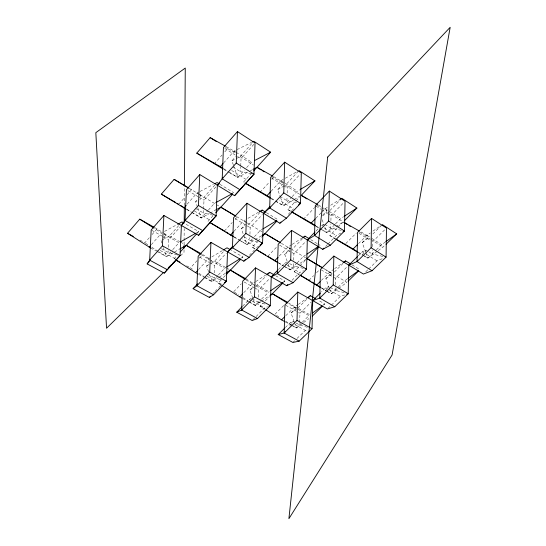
<?xml version="1.0" encoding="UTF-8"?>
<svg xmlns="http://www.w3.org/2000/svg" width="546" height="546" viewBox="0 0 546 546"><rect width="100%" height="100%" fill="white"/><g stroke="black" fill="none" stroke-linecap="round" stroke-linejoin="round"><path stroke-width="0.41" stroke-dasharray="2.73 2.05" d="M184.036 249.795L184.022 252.341L180.992 255.31M184.07 244.704L184.091 241.305M184.098 240.452L184.179 228.562M184.336 205.637L184.459 186.95M382.828 256.415L372.283 254.02L372.352 249.959M372.399 246.71L372.481 241.837L385.892 228.644M341.23 230.323L330.753 228.085L330.849 223.928M330.924 220.604L331.033 215.622L343.884 202.457M344.137 292.656L335.142 290.288L335.196 287.892M335.264 284.691L335.401 278.303L347.563 266.339M303.303 268.352L293.571 265.895L293.639 263.445M293.728 260.176L293.912 253.644L306.135 241.12M307.371 327.32L299.604 324.979L299.652 323.3M299.672 322.454L299.925 313.199L310.981 302.32M296.492 202.6L286.909 200.703L287.032 196.451M287.135 193.045L287.278 187.947L300.191 174.14M264.953 304.054L258.033 302.034L258.087 300.43M258.197 297.215L258.435 289.987L270.072 278.064M257.76 242.103L249.734 240.179L249.822 237.674M249.938 234.33L250.17 227.648L262.387 214.578M251.453 173.717L240.554 171.751L240.731 166.851M240.759 166.039L241.032 158.688L255.043 142.984M220.734 279.689L214.257 277.866L214.319 276.221M214.455 272.932L214.749 265.54L226.365 253.119M212.947 215.165L203.446 213.029L203.583 209.821M203.617 209.016L203.992 200.198L216.23 186.486M177.027 254.784L168.086 252.375L168.161 250.696M168.325 247.331L168.68 239.769L180.303 226.74M362.018 255.187L366.004 250.095L368.1 251.406M325.327 291.059L328.856 286.595L325.744 287.803L321.601 291.878M289.755 325.982L293.311 321.505L295.413 322.666M322.529 225.867L323.594 224.583M149.276 237.742L144.833 242.793L139.79 240.015M152.054 234.582L157.05 228.904L163.425 232.91M178.706 204.286L184.828 197.324M187.053 194.792L191.503 189.735L189.325 188.438M214.196 163.936L222.017 155.037M224.815 151.856L227.614 148.676L235.503 153.098M151.317 244.69L161.671 232.985L154.593 228.528M187.176 204.143L197.031 193.004L199.256 191.844M223.655 162.899L234.138 151.051L251.542 142.41M163.636 237.647L166.257 234.698L164.134 233.36M197.495 207.091L195.611 201.645L197.816 199.167M200.013 196.69L201.112 195.454L198.389 193.816L201.112 195.454M233.347 164.953L231.886 160.804L235.558 156.668M162.428 239.824L169.519 235.913L179.136 225.116M214.776 185.108L204.013 197.188L199.809 199.42M231.886 160.804L240.151 156.62L252.716 142.506M157.064 251.508L166.441 256.654L172.147 250.314M172.713 249.679L178.992 242.704L163.834 234.2M191.851 212.496L201.256 217.977L207.828 210.667M208.381 210.06L214.407 203.365L215.902 202.552M229.654 172.795L237.749 177.436L244.376 170.072M246.587 167.615L251.556 162.101L253.023 161.336M174.017 258.845L177.354 255.159M197.031 233.449L198.724 231.572L183.415 222.782M207.978 221.355L212.995 215.82M243.536 182.111L253.057 171.608M197.12 260.613L190.424 267.874L193.209 269.656M199.351 258.19L202.696 254.552L209.773 258.995M224.433 230.958L232.248 222.475M235.039 219.444L237.271 217.021M260.019 192.322L269.547 181.982M271.785 179.552L273.464 177.723L283.476 183.354L277.702 189.564L280.473 197.304M198.471 269.587L208.197 259.097L211.09 257.357M233.947 231.327L243.687 220.816L245.106 219.99M271.089 191.257L280.876 180.699L284.5 178.672M208.647 271.867L206.627 265.991L208.736 263.725M210.845 261.459L211.671 260.251M261.425 235.783L246.942 244.615L241.352 228.658L245.209 224.508M210.933 263.377L214.523 261.2L223.601 251.46M259.91 212.51L249.119 224.085L245.591 226.16M298.437 171.178L285.326 185.237L301.262 195.331M204.559 277.586L212.019 281.681L217.745 275.6M218.318 274.993L224.618 268.311L226.024 267.431M239.08 240.035L246.942 244.615L253.822 237.312M254.402 236.705L260.135 230.624L262.292 229.32M275.437 201.174L283.517 205.808L291.578 197.256M292.151 196.642L297.331 191.148L299.536 189.865M221 284.951L218.127 283.115L221.048 280.03M223.396 277.552L225.737 275.082M241.776 258.142L242.915 256.941L231.347 250.3M255.091 248.908L252.191 247.147L257.446 241.591M258.033 240.977L261.534 237.278M290.649 211.288L287.81 209.534L295.413 201.508M296 200.887L299.508 197.181M213.302 293.27L214.435 292.083M214.994 291.489L218.386 287.919M218.953 287.326L221.212 284.951M249.447 255.228L254.538 249.87M288.349 214.278L293.455 208.9L279.293 200.089M233.715 291.694L241.332 283.777M267.799 256.251L277.15 246.533M303.433 219.205L313.957 208.265M314.544 207.657L316.298 205.835M243.707 292.731L252.313 283.852L255.105 282.009M279.252 256.04L287.858 247.154L291.428 244.861M315.854 218.25L321.034 212.906M321.614 212.305L325.068 208.743L327.853 207.002M260.735 301.679L255.269 305.426L249.918 290.09L255.2 284.65M287.196 261.281L284.705 254.259L290.226 248.573L287.858 247.154L291.407 249.263M322.809 215.015L326.856 210.852L325.068 208.743L323.628 207.93M255.917 286.104L266.352 275.866M302.6 238.595L291.905 249.59L305.576 257.739M329.907 210.517L341.202 198.901M242.677 306.129L249.194 299.454L251.413 298.375M278.337 269.601L284.248 263.541L286.943 262.005M316.182 230.835L318.55 228.405M249.331 302.17L255.269 305.426L261.002 299.59M261.575 299.01L269.246 291.666M283.872 266.148L290.247 269.861L296.56 263.445M297.133 262.865L303.446 256.443L305.528 255.057M321.717 229.723L326.836 232.671L334.889 224.481M335.469 223.894L340.649 218.625L343.475 216.796M265.063 309.377L260.039 306.183L262.974 303.214M265.322 300.832L269.424 296.676M283.681 282.241L284.869 281.033L275.518 275.662M299.215 274.693L294.157 271.628L299.42 266.298M300 265.704L305.849 259.78M335.435 239.032L329.784 235.531L337.38 227.839M337.967 227.245L343.229 221.915L328.126 212.346M252.764 319.915L264.626 307.944L267.479 306.784M291.994 280.33L299.686 272.57L303.494 270.68M325.696 246.328L327.47 244.533M328.064 243.939L336.35 235.579L340.772 233.087M283.667 305.555L274.87 314.339L279.886 317.526M308.988 280.275L313.663 275.607M316.584 272.693L319.512 269.772M345.775 243.55L356.292 233.053M285.77 315.69L294.192 307.35L297.563 304.921M321.348 280.439L329.75 272.12L333.879 269.198M358.517 243.618L366.919 235.299L370.277 232.965M294.13 321.676L291.059 312.988L296.341 307.753L288.595 302.921M329.429 288.486L325.853 278.569L331.374 273.109L323.355 268.318M365.622 251.924L362.203 242.615L367.97 236.909L366.919 235.299L360.258 231.531M297.877 308.046L307.412 298.628M334.309 272.051L343.216 263.254M362.203 242.615L369.901 236.889M372.87 233.954L381.176 225.751M285.333 327.545L290.677 322.29L293.311 321.505M358.244 255.842L362.38 251.767L366.004 250.095M291.182 325.143L296.362 327.989L308.995 315.656L287.851 303.385M327.122 291.359L331.354 293.823L344.54 280.944L347.222 278.979M364.264 256.04L367.902 258.135L375.696 250.525M376.296 249.938L381.688 244.669L385.101 242.212M323.566 305.098L324.761 303.938L318.291 300.225M378.235 250.641L384.834 245.413M292.881 342.451L294.663 340.724M297.031 338.424L305.344 330.371L307.569 329.818M327.982 308.415L340.404 296.376L345.099 294.792M365.793 271.758L368.154 269.465M368.748 268.891L377.02 260.872L383.053 258.394M292.779 325.716L296.362 327.989L302.982 323.048M303.644 322.55L308.94 318.598M323.45 304.914L324.761 303.938M327.02 291.202L331.354 293.823L338.111 288.848M338.786 288.349L346.894 282.371L334.678 275.061M258.722 246.082L256.797 247.488L241.933 238.8M291.059 312.988L296.512 309.036M362.974 255.078L367.902 258.135L377.545 251.14M298.239 304.436L307.016 298.116M325.853 278.569L332.534 273.805M334.568 268.707L342.84 262.858M372.959 231.101L381.688 225.048M261.418 301.208L269.622 295.584M283.51 281.954L284.869 281.033M285.183 266.789L290.247 269.861L297.236 265.172M300.027 263.295L307.016 258.599M249.918 290.09L255.255 286.548M255.801 281.552L265.574 275.116M319.751 228.276L326.836 232.671L343.229 221.915M284.705 254.259L289.94 250.86M292.137 244.403L302.122 237.981M321.56 225.573L324.126 223.942M322.488 215.909L327.416 212.79M205.05 277.225L212.019 281.681L218.386 277.682M219.096 277.238L225.464 273.246M330.644 205.262L340.397 199.16M241.509 257.814L242.915 256.941M206.627 265.991L210.217 263.814M211.814 256.927L222.666 250.416M275.641 200.928L283.517 205.808L293.455 199.945M294.164 199.522L299.843 196.171M241.352 228.658L244.881 226.576M247.952 218.339L258.627 212.141M158.77 251.733L166.441 256.654L173.785 252.457M174.515 252.04L178.924 249.522M277.702 189.564L284.637 185.633M196.533 232.808L198.724 231.572M285.224 178.269L298.28 170.973M191.796 212.237L201.256 217.977L209.22 213.588M209.944 213.193L215.008 210.394M164.564 231.408L176.89 224.706M195.611 201.645L197.01 200.901M228.699 171.819L237.749 177.436L249.583 171.185M250.321 170.796L252.539 169.622M199.993 191.455L213.336 184.493M294.192 307.35L296.341 307.753M245.959 279.866L252.313 283.852L253.945 284.302M221.055 279.777L221.819 279.996M201.126 254.654L208.9 259.33M163.698 233.743L166.257 234.698M150.58 247.945L156.347 251.112M198.594 274.31L203.815 277.177M242.663 298.505L248.594 301.761M285.258 321.894L290.438 324.74M160.244 250.471L175.143 258.674M207.009 276.221L221.778 284.35M249.194 299.454L251.399 300.662M252.136 301.071L264.626 307.944M290.677 322.29L292.144 323.102M295.072 324.713L305.344 330.371M186.698 265.827L189.68 267.465M218.127 283.115L221.096 284.753M260.039 306.183L265.233 309.036M161.452 248.71L168.086 252.375M207.275 274.01L214.257 277.866M252.15 298.785L258.033 302.034M296.109 323.055L299.604 324.979M226.153 146.574L235.531 151.931M151.911 230.385L162.851 236.507M163.575 236.909L168.68 239.769M199.618 257.077L208.981 262.319M209.705 262.722L214.749 265.54M244.137 281.989L254.149 287.585M254.859 287.988L258.435 289.987M285.695 305.234L297.788 312.005M298.498 312.401L299.925 313.199M273.635 176.638L284.452 182.971M154.887 227.689L157.05 228.904M169.519 235.913L179.716 241.639M180.446 242.049L184.814 244.506M214.523 261.2L226.085 267.697M226.808 268.106L229.695 269.731M257.255 285.217L269.478 292.09M298.594 308.449L310.094 314.912M208.197 259.097L210.34 260.299M211.056 260.701L224.618 268.311M252.313 283.852L255.282 285.517M256.019 285.933L267.888 292.595M318.577 205.084L322.904 207.521M316.878 205.228L321.157 207.637M321.867 208.04L326.856 210.852M359.459 232.105L367.97 236.909M223.764 169.417L228.917 172.372M271.034 198.642L274.706 200.751M287.81 209.534L290.738 211.213M315.868 226.358L318.789 228.044M329.784 235.531L335.619 238.889M358.442 252.682L363.534 255.617M252.191 247.147L255.03 248.805M294.157 271.628L299.099 274.508M186.787 209.548L191.127 212.073M234.077 237.114L238.37 239.619M278.207 262.844L283.162 265.731M321.485 288.07L326.419 290.95M196.055 208.688L203.446 213.029M244.137 236.896L249.734 240.179M289.592 263.561L293.571 265.895M330.248 287.414L335.142 290.288M194.362 210.988L210.121 220.195M284.248 263.541L286.452 264.83M287.189 265.26L299.686 272.57M325.744 287.803L328.672 289.517M329.409 289.946L340.404 296.376M189.155 188.315L197.679 193.407M236.534 216.564L244.806 221.505M281.34 243.291L290.226 248.573M321.847 267.438L331.374 273.109M187.899 190.636L198.137 196.717M198.867 197.154L203.992 200.198M235.005 218.632L246.56 225.498M247.283 225.928L250.17 227.648M279.607 245.14L293.912 253.644M321.178 269.847L332.555 276.61M333.265 277.034L335.401 278.303M199.201 194.294L197.031 193.004L197.809 193.468M199.932 194.731L215.69 204.156M216.421 204.593L219.342 206.333M246.546 222.522L243.687 220.816L246.226 222.345M247.263 222.945L262.148 231.852M329.75 272.12L333.975 274.645M321.253 287.708L326.303 290.765M278.665 262.838L284.459 266.352M233.872 236.684L240.411 240.65M241.134 241.093L246.942 244.615M186.705 209.145L191.073 211.793M219.84 184.268L233.845 192.806M266.523 212.722L278.105 219.779M310.729 239.66L317.206 243.605M317.922 244.042L320.086 245.359M352.054 264.844L359.95 269.656M223.826 168.803L228.003 171.389M271.348 198.266L274.931 200.484M316.209 226.085L319.041 227.839M358.046 252.027L362.271 254.641M231.647 170.454L246.717 179.832M324.426 228.16L336.35 235.579M362.38 251.767L363.772 252.634M366.564 254.368L377.02 260.872M233.142 167.124L240.554 171.751M279.907 196.328L286.909 200.703M324.788 224.358L330.753 228.085M368.796 251.843L372.283 254.02M246.021 278.904L253.788 283.763M236.227 152.375L251.556 162.101M285.169 183.429L297.331 191.148M325.068 208.743L340.649 218.625M366.919 235.299L371.137 237.974M371.846 238.425L381.688 244.669M225.518 147.352L227.614 148.676M240.151 156.62L253.467 165.056M272.031 176.815L273.464 177.723M368.714 238.063L370.147 238.971M370.864 239.421L383.053 247.147M224.843 148.451L236.807 156.019M237.51 156.463L241.032 158.688M271.348 177.866L283.121 185.319M283.818 185.756L287.278 187.947M316.011 206.115L321.021 209.289M321.731 209.739L327.457 213.356M328.173 213.807L331.033 215.622M358.981 233.299L371.062 240.936M285.613 321.164L292.062 325.259M234.432 292.151L238.739 294.901M243.052 297.645L248.082 300.846M248.799 301.31L255.269 305.426M198.785 273.218L204.354 276.781M145.529 243.243L149.017 245.475M151.802 247.263L158.074 251.29M234.138 151.051L235.469 152.286M280.876 180.699L283.476 183.354M365.909 252.702L367.902 258.135M322.154 219.772L323.669 223.942M324.822 227.116L326.836 232.671M329.702 289.25L331.354 293.823M280.603 197.679L283.517 205.808M288.165 264.005L290.247 269.861M294.41 322.461L296.362 327.989M233.558 165.554L237.749 177.436M197.761 207.869L201.256 217.977M209.589 274.618L212.019 281.681M161.009 240.602L161.821 243.011M163.384 247.618L166.441 256.654"/><path stroke-width="0.82" d="M184.05 248.096L184.063 245.55M184.22 222.618L184.323 207.337M184.466 186.104L185.258 68.059L95.83 132.664L106.545 328.242L163.438 272.502M348.778 265.144L357.036 261.541L371.103 247.748L371.567 218.427L386.472 228.071L386.077 257.152L372.024 270.734L363.431 274.051L333.852 256.067L320.461 269.431L319.785 298.075L334.794 306.722L348.225 293.734L348.778 265.144L357.65 256.422M372.024 270.734L357.036 261.541L357.562 232.405L371.567 218.427M271.239 276.87L277.279 273.594L278.173 244.287L291.564 230.357L322.741 249.31L330.371 245.181L344.451 231.006L345.052 201.256L329.32 191.073L315.295 205.665L314.557 235.483L307.302 239.926L306.545 269.171L293.1 282.705L286.67 285.701L255.508 267.874L242.711 281.19L241.68 309.998L257.487 318.564L270.338 305.623L271.239 276.87L277.743 270.209M330.371 245.181L314.557 235.483L328.644 221.075L329.32 191.073M284.739 328.132L278.214 334.548L292.881 342.451L299.174 341.148L312.032 328.726L312.728 300.6L319.785 298.075L333.224 284.896L333.852 256.067M278.214 334.548L284.166 333.012L297.017 320.406L297.788 292.055L327.395 308.988L334.794 306.722M227.525 251.877L232.439 247.761L233.558 217.772L246.935 203.228L279.839 223.232L286.397 218.202L300.484 203.392L301.31 172.939L284.678 162.169L270.652 177.43L269.683 207.951L263.554 213.329L262.571 243.257L249.133 257.384L243.796 261.179L210.933 242.383L198.171 256.265L196.915 285.742L193.113 288.691L209.35 297.433L213.575 294.772L226.406 281.286L227.525 251.877L232.61 246.437M299.174 341.148L284.166 333.012L284.985 304.839L297.788 292.055M293.1 282.705L277.279 273.594L290.725 259.848L291.564 230.357M286.397 218.202L269.683 207.951L283.763 192.888L284.678 162.169M234.555 195.7L253.965 174.174L255.043 142.984L237.435 131.586L223.43 147.556L222.202 178.822L217.342 185.237L216.107 215.875L198.58 235.319L163.896 215.479L151.187 229.975L149.672 260.142L147.14 263.909L164.25 273.13L180.043 255.603L181.415 225.498L185.053 220.468L198.437 205.46L199.768 174.556L234.555 195.7L253.965 174.174L236.261 163.049L237.435 131.586M257.487 318.564L252.17 320.516L236.746 312.203L241.68 309.998L254.525 296.867L255.508 267.874M249.133 257.384L232.439 247.761L245.864 233.408L246.935 203.228M213.575 294.772L196.915 285.742L209.725 272.045L210.933 242.383M198.437 205.46L216.107 215.875L202.709 230.637L185.053 220.468L186.439 189.762L199.768 174.556M162.428 245.843L180.043 255.603L167.267 269.676L149.672 260.142L162.428 245.843L163.896 215.479M357.036 261.541L357.603 260.824M319.785 298.075L320.352 297.358M284.166 333.012L285.183 331.736M314.557 235.483L315.158 234.753M277.279 273.594L277.894 272.863M241.68 309.998L242.294 309.268M150.58 247.945L127.539 233.279L139.728 219.164L154.163 227.279M186.063 209.125L161.343 194.151L174.113 179.368L188.438 187.892M223.027 168.994L196.772 153.146L210.176 137.633L225.423 146.171M164.25 273.13L167.267 269.676M198.58 235.319L202.709 230.637M232.439 247.761L233.087 247.024M269.683 207.951L270.325 207.214M149.133 247.154L150.225 245.918M183.893 207.855L186.084 205.385M196.772 153.146L220.345 166.639L223.102 163.52M196.915 285.742L197.57 284.998M239.892 189.674L222.202 178.822L236.261 163.049M147.14 263.909L149.386 261.391M181.415 225.498L183.668 222.973M217.342 185.237L219.608 182.698M180.139 252.088L196.464 234.07M215.786 212.742L232.712 194.055M253.617 170.987L270.645 152.191L253.808 141.284L252.3 142.035M175.409 259.739L195.611 272.672L197.905 270.202M210.162 222.679L230.508 235.033L233.374 231.941M245.741 183.374L267.055 195.605L270.509 191.878M185.053 220.468L185.749 219.724M149.672 260.142L150.368 259.398M261.049 211.288L262.182 210.073L265.8 212.278M222.202 178.822L222.891 178.085M193.113 288.691L197.632 283.859M263.554 213.329L269.792 206.654M226.324 274.461L240.643 259.343M262.121 236.657L276.972 220.98M306.941 198.928L301.262 195.331L314.94 180.89L299.003 170.57M209.35 297.433L210.476 296.246M243.796 261.179L245.488 259.391M279.839 223.232L280.978 222.038M221.717 285.408L239.694 296.874L242.56 293.919M256.538 249.781L274.665 260.776L278.105 257.221M291.475 211.636L311.247 223.007L315.281 218.844M268.059 274.112L269.758 272.358L274.078 274.836M303.788 237.374L304.975 236.152L309.289 238.779M236.746 312.203L242.083 306.736M307.302 239.926L315.001 232.043M270.598 295.488L283.081 282.842M321.847 267.438L307.016 258.599L318.898 246.56M344.417 220.714L356.893 208.074L341.796 198.294L340.397 199.16M286.67 285.701L287.858 284.507M322.741 249.31L323.921 248.116M265.779 309.828L281.559 319.86L284.568 316.885M299.938 275.129L316.55 285.196L320.147 281.634M336.35 239.312L353.119 248.969L357.323 244.806M308.599 297.447L310.387 295.686L315.417 298.573M344.403 262.08L345.591 260.906L350.621 263.964M312.728 300.6L320.42 293.038M168.284 267.758L171.308 264.796M172.516 263.609L176.153 260.053M312.251 316.127L322.379 306.258M348.082 281.217L358.763 270.809M386.015 244.26L396.689 233.865L382.364 224.577M298.566 204.893L300.484 203.392L283.763 192.888M312.278 313.213L322.133 305.89M260.005 245.14L262.571 243.257L245.864 233.408M347.891 278.487L358.613 270.639M385.783 241.721L396.689 233.865M307.691 297.625L310.387 295.686M343.523 262.367L345.591 260.906M270.311 295.113L272.358 293.707L287.189 302.04M270.611 290.745L282.835 282.418M306.913 254.136L318.7 246.28M224.42 282.596L226.406 281.286L209.725 272.045M266.967 274.194L269.758 272.358M344.178 216.332L356.893 208.074M302.832 237.524L304.975 236.152M226.174 272.802L230.419 270.134L246.021 278.904M226.726 266.994L240.097 258.688M262.148 235.34L265.042 233.572L280.016 242.485M263.008 228.883L276.672 220.645M223.389 249.979L227.006 247.809L229.9 249.467M259.336 211.725L262.182 210.073M300.266 189.435L314.94 180.89M179.661 249.099L186.268 245.325L201.269 253.754M180.453 241.885L195.802 233.224M342.977 231.838L344.451 231.006L328.644 221.075M215.738 209.998L220.802 207.2L235.824 216.134M177.614 224.31L181.961 221.942L183.415 222.782M216.653 202.143L232.35 193.618M253.276 169.233L256.975 167.281L272.911 176.228M214.817 183.722L217.042 182.562L219.144 183.845M254.491 160.572L270.645 152.191M268.912 306.204L270.338 305.623L254.525 296.867M346.662 294.267L348.225 293.734L333.224 284.896M253.119 174.024L253.965 174.174M299.624 203.221L300.484 203.392M343.584 230.821L344.451 231.006M215.308 215.697L216.107 215.875M385.203 256.954L386.077 257.152L371.103 247.748M261.759 243.059L262.571 243.257M305.726 268.966L306.545 269.171L290.725 259.848M347.399 293.523L348.225 293.734M179.286 255.398L180.043 255.603M225.635 281.067L226.406 281.286M269.56 305.398L270.338 305.623M311.247 328.487L312.032 328.726L297.017 320.406M195.611 272.672L197.85 273.901M239.694 296.874L241.919 298.096M281.559 319.86L284.521 321.492M127.539 233.279L133.299 236.445M176.249 260.08L179.982 262.135M301.262 195.331L317.854 204.682M343.966 222.331L359.514 231.115M270.297 198.218L244.97 182.999M315.131 225.942L292.069 212.169M357.712 252.266L336.138 239.469M161.343 194.151L175.812 202.593M177.259 203.44L178.706 204.286M210.128 222.611L224.433 230.958M256.449 249.631L265.67 255.009M300.512 275.334L310.428 281.149M230.508 235.033L233.367 236.698M274.665 260.776L277.498 262.428M316.55 285.196L320.072 287.251M307.016 258.599L322.645 267.895M174.113 179.368L188.602 188.008M220.802 207.2L235.121 215.738M265.042 233.572L280.658 242.888M311.875 282.023L320.529 287.271M267.799 256.251L277.941 262.401M225.887 231.838L228.064 233.162M229.518 234.043L233.149 236.241M180.89 205.61L183.067 206.934M220.345 166.639L223.13 168.366M267.055 195.605L270.639 197.823M311.247 223.007L315.499 225.641M353.119 248.969L357.343 251.59M272.358 293.707L287.148 302.948M230.419 270.134L245.25 279.422M186.268 245.325L200.416 254.211M139.728 219.164L153.883 228.085M210.176 137.633L216.455 141.612M256.975 167.281L261.275 170.004M262.708 170.912L264.148 171.819M343.932 222.365L347.461 224.597M348.874 225.491L350.279 226.385M327.702 157.057L288.895 518.7L392.089 354.975L450.17 27.3L327.702 157.057"/></g></svg>
